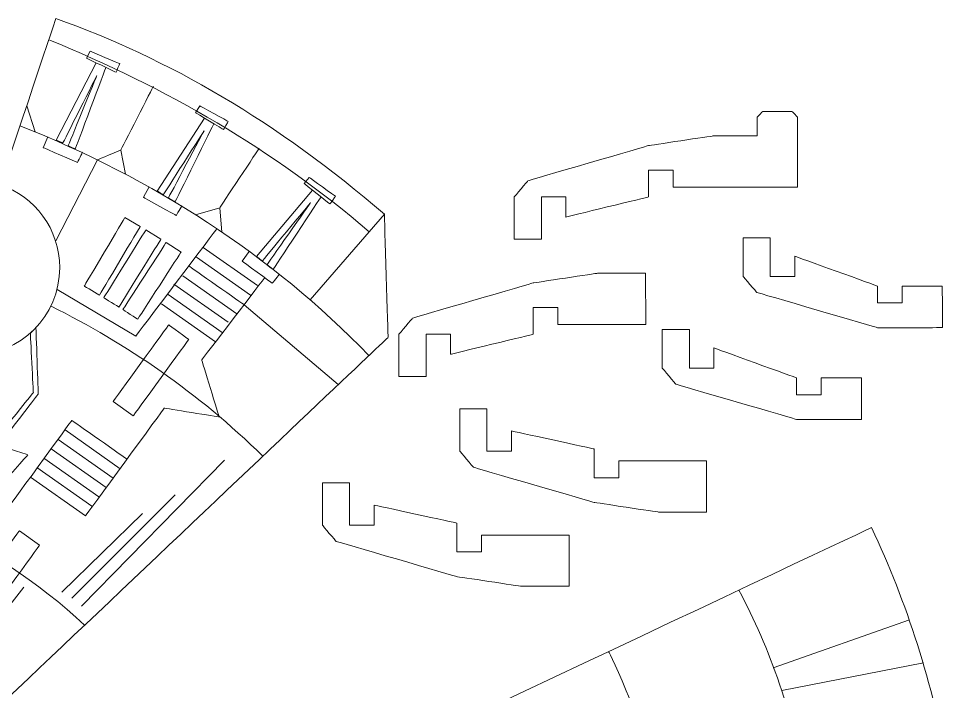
# Model space of a CAD drawing. Header units: centimetres. Extents: x -38.8 to 38.7, y -43.9 to 43.9.
# Drawn here: x -14.46 to -1.97, y -20.94 to -11.9 of the extents above; entities that cross this region are included whole.
import ezdxf

# ---------------------------------------------------------------- set-up
doc = ezdxf.new("R2010")
doc.units = ezdxf.units.CM
doc.header["$MEASUREMENT"] = 0
doc.layers.add('Layer 1', color=7, linetype='Continuous')

msp = doc.modelspace()

# ---------------------------------------------------------------- linework, layer by layer
at = {"layer": 'Layer 1', "color": 250, "lineweight": 20}
for points, knots in [([(-17.33344, -21.96625), (-16.97032, -22.13636), (-16.641, -22.3728), (-16.34806, -22.68072), (-16.34806, -22.68072), (-16.34806, -22.68072), (-9.49938, -16.18408), (-9.49938, -16.18408), (-9.49938, -16.18408), (-9.49938, -16.18408), (-9.55019, -14.53035), (-9.55019, -14.53035), (-9.55019, -14.53035), (-10.98249, -13.2927), (-12.45533, -12.43561), (-13.96262, -11.90206), (-13.96262, -11.90206), (-13.96262, -11.90206), (-14.71057, -14.13521), (-14.71057, -14.13521), (-14.71057, -14.13521), (-14.24563, -14.29168), (-13.91076, -14.73114), (-13.91076, -15.24882), (-13.91076, -15.24882), (-13.91076, -15.8976), (-14.43671, -16.42355), (-15.08549, -16.42355), (-15.08549, -16.42355), (-15.2153, -16.42355), (-15.34017, -16.40244), (-15.45692, -16.36356), (-15.45692, -16.36356), (-15.45692, -16.36356), (-15.75532, -17.25449), (-15.75532, -17.25449), (-15.75532, -17.25449), (-15.29213, -17.41194), (-14.95887, -17.85054), (-14.95887, -18.36697), (-14.95887, -18.36697), (-14.95887, -19.01575), (-15.48482, -19.5417), (-16.1336, -19.5417), (-16.1336, -19.5417), (-16.26216, -19.5417), (-16.38588, -19.52098), (-16.50166, -19.48281), (-16.50166, -19.48281), (-16.50166, -19.48281), (-17.33344, -21.96625), (-17.33344, -21.96625)], [0, 0, 0, 0, 0.07142857, 0.07142857, 0.07142857, 0.07142858, 0.14285714, 0.14285714, 0.14285714, 0.14285715, 0.21428571, 0.21428571, 0.21428571, 0.21428572, 0.28571429, 0.28571429, 0.28571429, 0.2857143, 0.35714286, 0.35714286, 0.35714286, 0.35714287, 0.42857143, 0.42857143, 0.42857143, 0.42857144, 0.5, 0.5, 0.5, 0.50000001, 0.57142857, 0.57142857, 0.57142857, 0.57142858, 0.64285714, 0.64285714, 0.64285714, 0.64285715, 0.71428571, 0.71428571, 0.71428571, 0.71428572, 0.78571429, 0.78571429, 0.78571429, 0.7857143, 0.85714286, 0.85714286, 0.85714286, 0.85714287, 1, 1, 1, 1]), ([(-4.54156, -13.47836), (-4.54156, -13.47836), (-4.54156, -13.22436), (-4.54156, -13.22436), (-4.54156, -13.22436), (-4.54156, -13.22436), (-4.46536, -13.14816), (-4.46536, -13.14816), (-4.46536, -13.14816), (-4.46536, -13.14816), (-4.07593, -13.14816), (-4.07593, -13.14816), (-4.07593, -13.14816), (-4.07593, -13.14816), (-3.99973, -13.22436), (-3.99973, -13.22436), (-3.99973, -13.22436), (-3.99973, -13.22436), (-3.99973, -14.16561), (-3.99973, -14.16561), (-3.99973, -14.16561), (-3.99973, -14.16561), (-5.66983, -14.16561), (-5.66983, -14.16561), (-5.66983, -14.16561), (-5.66983, -14.16561), (-5.66983, -13.93993), (-5.66983, -13.93993), (-5.66983, -13.93993), (-5.66983, -13.93993), (-6.00002, -13.93993), (-6.00002, -13.93993), (-6.00002, -13.93993), (-6.00002, -13.93993), (-6.00002, -14.2974), (-6.00002, -14.2974), (-6.00002, -14.2974), (-6.00002, -14.2974), (-7.10998, -14.56768), (-7.10998, -14.56768), (-7.10998, -14.56768), (-7.10998, -14.56768), (-7.10998, -14.2974), (-7.10998, -14.2974), (-7.10998, -14.2974), (-7.10998, -14.2974), (-7.44018, -14.2974), (-7.44018, -14.2974), (-7.44018, -14.2974), (-7.44018, -14.2974), (-7.44018, -14.86612), (-7.44018, -14.86612), (-7.44018, -14.86612), (-7.44018, -14.86612), (-7.80455, -14.86612), (-7.80455, -14.86612), (-7.80455, -14.86612), (-7.80455, -14.86612), (-7.80455, -14.2974), (-7.80455, -14.2974), (-7.80455, -14.2974), (-7.80455, -14.2974), (-7.6212, -14.08117), (-7.6212, -14.08117), (-7.6212, -14.08117), (-7.6212, -14.08117), (-6.00002, -13.60826), (-6.00002, -13.60826), (-6.00002, -13.60826), (-6.00002, -13.60826), (-5.13638, -13.47836), (-5.13638, -13.47836), (-5.13638, -13.47836), (-5.13638, -13.47836), (-4.54156, -13.47836), (-4.54156, -13.47836)], [0, 0, 0, 0, 0.05, 0.05, 0.05, 0.05000001, 0.1, 0.1, 0.1, 0.10000001, 0.15, 0.15, 0.15, 0.15000001, 0.2, 0.2, 0.2, 0.20000001, 0.25, 0.25, 0.25, 0.25000001, 0.3, 0.3, 0.3, 0.30000001, 0.35, 0.35, 0.35, 0.35000001, 0.4, 0.4, 0.4, 0.40000001, 0.45, 0.45, 0.45, 0.45000001, 0.5, 0.5, 0.5, 0.50000001, 0.55, 0.55, 0.55, 0.55000001, 0.6, 0.6, 0.6, 0.60000001, 0.65, 0.65, 0.65, 0.65000001, 0.7, 0.7, 0.7, 0.70000001, 0.75, 0.75, 0.75, 0.75000001, 0.8, 0.8, 0.8, 0.80000001, 0.85, 0.85, 0.85, 0.85000001, 0.9, 0.9, 0.9, 0.90000001, 1, 1, 1, 1]), ([(-2.05502, -15.49715), (-2.05502, -15.49715), (-2.59512, -15.49715), (-2.59512, -15.49715), (-2.59512, -15.49715), (-2.59512, -15.49715), (-2.59512, -15.72283), (-2.59512, -15.72283), (-2.59512, -15.72283), (-2.59512, -15.72283), (-2.92531, -15.72283), (-2.92531, -15.72283), (-2.92531, -15.72283), (-2.92531, -15.72283), (-2.92531, -15.49536), (-2.92531, -15.49536), (-2.92531, -15.49536), (-2.92531, -15.49536), (-4.03527, -15.09508), (-4.03527, -15.09508), (-4.03527, -15.09508), (-4.03527, -15.09508), (-4.03527, -15.36536), (-4.03527, -15.36536), (-4.03527, -15.36536), (-4.03527, -15.36536), (-4.36547, -15.36536), (-4.36547, -15.36536), (-4.36547, -15.36536), (-4.36547, -15.36536), (-4.36547, -14.84664), (-4.36547, -14.84664), (-4.36547, -14.84664), (-4.36547, -14.84664), (-4.72984, -14.84664), (-4.72984, -14.84664), (-4.72984, -14.84664), (-4.72984, -14.84664), (-4.72984, -15.36536), (-4.72984, -15.36536), (-4.72984, -15.36536), (-4.72984, -15.36536), (-4.54649, -15.58159), (-4.54649, -15.58159), (-4.54649, -15.58159), (-4.54649, -15.58159), (-2.92531, -16.0545), (-2.92531, -16.0545), (-2.92531, -16.0545), (-2.92531, -16.0545), (-2.05167, -16.0544), (-2.05167, -16.0544), (-2.05167, -16.0544), (-2.05167, -16.0544), (-2.05502, -15.49715), (-2.05502, -15.49715)], [0, 0, 0, 0, 0.06666667, 0.06666667, 0.06666667, 0.06666668, 0.13333333, 0.13333333, 0.13333333, 0.13333334, 0.2, 0.2, 0.2, 0.20000001, 0.26666667, 0.26666667, 0.26666667, 0.26666668, 0.33333333, 0.33333333, 0.33333333, 0.33333334, 0.4, 0.4, 0.4, 0.40000001, 0.46666667, 0.46666667, 0.46666667, 0.46666668, 0.53333333, 0.53333333, 0.53333333, 0.53333334, 0.6, 0.6, 0.6, 0.60000001, 0.66666667, 0.66666667, 0.66666667, 0.66666668, 0.73333333, 0.73333333, 0.73333333, 0.73333334, 0.8, 0.8, 0.8, 0.80000001, 0.86666667, 0.86666667, 0.86666667, 0.86666668, 1, 1, 1, 1]), ([(-6.04102, -15.32308), (-6.04102, -15.32308), (-6.03919, -16.01033), (-6.03919, -16.01033), (-6.03919, -16.01033), (-6.03919, -16.01033), (-7.21929, -16.01033), (-7.21929, -16.01033), (-7.21929, -16.01033), (-7.21929, -16.01033), (-7.21929, -15.78465), (-7.21929, -15.78465), (-7.21929, -15.78465), (-7.21929, -15.78465), (-7.54948, -15.78465), (-7.54948, -15.78465), (-7.54948, -15.78465), (-7.54948, -15.78465), (-7.54948, -16.14212), (-7.54948, -16.14212), (-7.54948, -16.14212), (-7.54948, -16.14212), (-8.65944, -16.4124), (-8.65944, -16.4124), (-8.65944, -16.4124), (-8.65944, -16.4124), (-8.65944, -16.14212), (-8.65944, -16.14212), (-8.65944, -16.14212), (-8.65944, -16.14212), (-8.98964, -16.14212), (-8.98964, -16.14212), (-8.98964, -16.14212), (-8.98964, -16.14212), (-8.98964, -16.71084), (-8.98964, -16.71084), (-8.98964, -16.71084), (-8.98964, -16.71084), (-9.35401, -16.71084), (-9.35401, -16.71084), (-9.35401, -16.71084), (-9.35401, -16.71084), (-9.35401, -16.14212), (-9.35401, -16.14212), (-9.35401, -16.14212), (-9.35401, -16.14212), (-9.17066, -15.92589), (-9.17066, -15.92589), (-9.17066, -15.92589), (-9.17066, -15.92589), (-7.54948, -15.45298), (-7.54948, -15.45298), (-7.54948, -15.45298), (-7.54948, -15.45298), (-6.68584, -15.32308), (-6.68584, -15.32308), (-6.68584, -15.32308), (-6.68584, -15.32308), (-6.04102, -15.32308), (-6.04102, -15.32308)], [0, 0, 0, 0, 0.0625, 0.0625, 0.0625, 0.06250001, 0.125, 0.125, 0.125, 0.12500001, 0.1875, 0.1875, 0.1875, 0.18750001, 0.25, 0.25, 0.25, 0.25000001, 0.3125, 0.3125, 0.3125, 0.31250001, 0.375, 0.375, 0.375, 0.37500001, 0.4375, 0.4375, 0.4375, 0.43750001, 0.5, 0.5, 0.5, 0.50000001, 0.5625, 0.5625, 0.5625, 0.56250001, 0.625, 0.625, 0.625, 0.62500001, 0.6875, 0.6875, 0.6875, 0.68750001, 0.75, 0.75, 0.75, 0.75000001, 0.8125, 0.8125, 0.8125, 0.81250001, 0.875, 0.875, 0.875, 0.87500001, 1, 1, 1, 1]), ([(-3.14222, -16.72959), (-3.14222, -16.72959), (-3.68232, -16.72959), (-3.68232, -16.72959), (-3.68232, -16.72959), (-3.68232, -16.72959), (-3.68232, -16.95527), (-3.68232, -16.95527), (-3.68232, -16.95527), (-3.68232, -16.95527), (-4.01251, -16.95527), (-4.01251, -16.95527), (-4.01251, -16.95527), (-4.01251, -16.95527), (-4.01251, -16.7278), (-4.01251, -16.7278), (-4.01251, -16.7278), (-4.01251, -16.7278), (-5.12247, -16.32752), (-5.12247, -16.32752), (-5.12247, -16.32752), (-5.12247, -16.32752), (-5.12247, -16.5978), (-5.12247, -16.5978), (-5.12247, -16.5978), (-5.12247, -16.5978), (-5.45267, -16.5978), (-5.45267, -16.5978), (-5.45267, -16.5978), (-5.45267, -16.5978), (-5.45267, -16.07908), (-5.45267, -16.07908), (-5.45267, -16.07908), (-5.45267, -16.07908), (-5.81704, -16.07908), (-5.81704, -16.07908), (-5.81704, -16.07908), (-5.81704, -16.07908), (-5.81704, -16.5978), (-5.81704, -16.5978), (-5.81704, -16.5978), (-5.81704, -16.5978), (-5.63369, -16.81403), (-5.63369, -16.81403), (-5.63369, -16.81403), (-5.63369, -16.81403), (-4.01251, -17.28694), (-4.01251, -17.28694), (-4.01251, -17.28694), (-4.01251, -17.28694), (-3.13887, -17.28684), (-3.13887, -17.28684), (-3.13887, -17.28684), (-3.13887, -17.28684), (-3.14222, -16.72959), (-3.14222, -16.72959)], [0, 0, 0, 0, 0.06666667, 0.06666667, 0.06666667, 0.06666668, 0.13333333, 0.13333333, 0.13333333, 0.13333334, 0.2, 0.2, 0.2, 0.20000001, 0.26666667, 0.26666667, 0.26666667, 0.26666668, 0.33333333, 0.33333333, 0.33333333, 0.33333334, 0.4, 0.4, 0.4, 0.40000001, 0.46666667, 0.46666667, 0.46666667, 0.46666668, 0.53333333, 0.53333333, 0.53333333, 0.53333334, 0.6, 0.6, 0.6, 0.60000001, 0.66666667, 0.66666667, 0.66666667, 0.66666668, 0.73333333, 0.73333333, 0.73333333, 0.73333334, 0.8, 0.8, 0.8, 0.80000001, 0.86666667, 0.86666667, 0.86666667, 0.86666668, 1, 1, 1, 1]), ([(-5.22372, -18.5319), (-5.22372, -18.5319), (-5.22189, -17.84465), (-5.22189, -17.84465), (-5.22189, -17.84465), (-5.22189, -17.84465), (-6.40199, -17.84465), (-6.40199, -17.84465), (-6.40199, -17.84465), (-6.40199, -17.84465), (-6.40199, -18.07033), (-6.40199, -18.07033), (-6.40199, -18.07033), (-6.40199, -18.07033), (-6.73218, -18.07033), (-6.73218, -18.07033), (-6.73218, -18.07033), (-6.73218, -18.07033), (-6.73218, -17.68286), (-6.73218, -17.68286), (-6.73218, -17.68286), (-6.73218, -17.68286), (-7.84214, -17.44258), (-7.84214, -17.44258), (-7.84214, -17.44258), (-7.84214, -17.44258), (-7.84214, -17.71286), (-7.84214, -17.71286), (-7.84214, -17.71286), (-7.84214, -17.71286), (-8.17234, -17.71286), (-8.17234, -17.71286), (-8.17234, -17.71286), (-8.17234, -17.71286), (-8.17234, -17.14414), (-8.17234, -17.14414), (-8.17234, -17.14414), (-8.17234, -17.14414), (-8.53671, -17.14414), (-8.53671, -17.14414), (-8.53671, -17.14414), (-8.53671, -17.14414), (-8.53671, -17.71286), (-8.53671, -17.71286), (-8.53671, -17.71286), (-8.53671, -17.71286), (-8.35336, -17.92909), (-8.35336, -17.92909), (-8.35336, -17.92909), (-8.35336, -17.92909), (-6.73218, -18.402), (-6.73218, -18.402), (-6.73218, -18.402), (-6.73218, -18.402), (-5.86854, -18.5319), (-5.86854, -18.5319), (-5.86854, -18.5319), (-5.86854, -18.5319), (-5.22372, -18.5319), (-5.22372, -18.5319)], [0, 0, 0, 0, 0.0625, 0.0625, 0.0625, 0.06250001, 0.125, 0.125, 0.125, 0.12500001, 0.1875, 0.1875, 0.1875, 0.18750001, 0.25, 0.25, 0.25, 0.25000001, 0.3125, 0.3125, 0.3125, 0.31250001, 0.375, 0.375, 0.375, 0.37500001, 0.4375, 0.4375, 0.4375, 0.43750001, 0.5, 0.5, 0.5, 0.50000001, 0.5625, 0.5625, 0.5625, 0.56250001, 0.625, 0.625, 0.625, 0.62500001, 0.6875, 0.6875, 0.6875, 0.68750001, 0.75, 0.75, 0.75, 0.75000001, 0.8125, 0.8125, 0.8125, 0.81250001, 0.875, 0.875, 0.875, 0.87500001, 1, 1, 1, 1]), ([(-7.06798, -19.52853), (-7.06798, -19.52853), (-7.06615, -18.84128), (-7.06615, -18.84128), (-7.06615, -18.84128), (-7.06615, -18.84128), (-8.24625, -18.84128), (-8.24625, -18.84128), (-8.24625, -18.84128), (-8.24625, -18.84128), (-8.24625, -19.06696), (-8.24625, -19.06696), (-8.24625, -19.06696), (-8.24625, -19.06696), (-8.57644, -19.06696), (-8.57644, -19.06696), (-8.57644, -19.06696), (-8.57644, -19.06696), (-8.57644, -18.67949), (-8.57644, -18.67949), (-8.57644, -18.67949), (-8.57644, -18.67949), (-9.6864, -18.43921), (-9.6864, -18.43921), (-9.6864, -18.43921), (-9.6864, -18.43921), (-9.6864, -18.70949), (-9.6864, -18.70949), (-9.6864, -18.70949), (-9.6864, -18.70949), (-10.0166, -18.70949), (-10.0166, -18.70949), (-10.0166, -18.70949), (-10.0166, -18.70949), (-10.0166, -18.14077), (-10.0166, -18.14077), (-10.0166, -18.14077), (-10.0166, -18.14077), (-10.38097, -18.14077), (-10.38097, -18.14077), (-10.38097, -18.14077), (-10.38097, -18.14077), (-10.38097, -18.70949), (-10.38097, -18.70949), (-10.38097, -18.70949), (-10.38097, -18.70949), (-10.19762, -18.92572), (-10.19762, -18.92572), (-10.19762, -18.92572), (-10.19762, -18.92572), (-8.57644, -19.39863), (-8.57644, -19.39863), (-8.57644, -19.39863), (-8.57644, -19.39863), (-7.7128, -19.52853), (-7.7128, -19.52853), (-7.7128, -19.52853), (-7.7128, -19.52853), (-7.06798, -19.52853), (-7.06798, -19.52853)], [0, 0, 0, 0, 0.0625, 0.0625, 0.0625, 0.06250001, 0.125, 0.125, 0.125, 0.12500001, 0.1875, 0.1875, 0.1875, 0.18750001, 0.25, 0.25, 0.25, 0.25000001, 0.3125, 0.3125, 0.3125, 0.31250001, 0.375, 0.375, 0.375, 0.37500001, 0.4375, 0.4375, 0.4375, 0.43750001, 0.5, 0.5, 0.5, 0.50000001, 0.5625, 0.5625, 0.5625, 0.56250001, 0.625, 0.625, 0.625, 0.62500001, 0.6875, 0.6875, 0.6875, 0.68750001, 0.75, 0.75, 0.75, 0.75000001, 0.8125, 0.8125, 0.8125, 0.81250001, 0.875, 0.875, 0.875, 0.87500001, 1, 1, 1, 1]), ([(-11.26048, -23.6201), (-11.3143, -23.34049), (-11.40262, -23.05497), (-11.53282, -22.76228), (-11.53282, -22.76228), (-11.53282, -22.76228), (-3.00622, -18.74057), (-3.00622, -18.74057), (-3.00622, -18.74057), (-2.52487, -19.75204), (-2.18738, -20.83688), (-1.97282, -21.98447), (-1.97282, -21.98447), (-1.97282, -21.98447), (-11.26048, -23.6201), (-11.26048, -23.6201)], [0, 0, 0, 0, 0.2, 0.2, 0.2, 0.20000001, 0.4, 0.4, 0.4, 0.40000001, 0.6, 0.6, 0.6, 0.60000001, 1, 1, 1, 1])]:
    msp.add_open_spline(points, degree=3, knots=knots, dxfattribs=at)
at = {"layer": 'Layer 1', "color": 114, "lineweight": 20}
for points in [[(-9.75329, -14.76555), (-11.03697, -13.66667), (-12.48506, -12.82782), (-14.05778, -12.18617)], [(-14.35489, -13.07325), (-14.35489, -13.07325), (-14.23932, -13.42357), (-14.23932, -13.42357)], [(-14.44483, -13.34176), (-12.65179, -14.05374), (-11.07783, -15.067), (-9.75691, -16.42837)], [(-13.09046, -13.66761), (-13.09046, -13.66761), (-13.02675, -13.99032), (-13.02675, -13.99032)], [(-11.76182, -14.44275), (-11.76182, -14.44275), (-11.73487, -14.77059), (-11.73487, -14.77059)], [(-9.55019, -14.53036), (-9.55019, -14.53036), (-10.54524, -15.68261), (-10.54524, -15.68261)], [(-11.25591, -15.4869), (-11.25591, -15.4869), (-11.9826, -14.97604), (-11.9826, -14.97604)], [(-11.3463, -15.61596), (-11.3463, -15.61596), (-12.07299, -15.1051), (-12.07299, -15.1051)], [(-11.53194, -15.87059), (-11.53194, -15.87059), (-12.25863, -15.35973), (-12.25863, -15.35973)], [(-11.65017, -15.98011), (-11.65017, -15.98011), (-12.37686, -15.46925), (-12.37686, -15.46925)], [(-11.72669, -16.11887), (-11.72669, -16.11887), (-12.45338, -15.60801), (-12.45338, -15.60801)], [(-11.81901, -16.24656), (-11.81901, -16.24656), (-12.5457, -15.7357), (-12.5457, -15.7357)], [(-14.02823, -15.76449), (-13.01015, -16.27393), (-12.05297, -16.92578), (-11.18261, -17.78079)], [(-13.83887, -17.42893), (-13.83887, -17.42893), (-13.09939, -17.94879), (-13.09939, -17.94879)], [(-13.93058, -17.55704), (-13.93058, -17.55704), (-13.1911, -18.0769), (-13.1911, -18.0769)], [(-14.02451, -17.68356), (-14.02451, -17.68356), (-13.28503, -18.20342), (-13.28503, -18.20342)], [(-14.12335, -17.80671), (-14.12335, -17.80671), (-13.38387, -18.32657), (-13.38387, -18.32657)], [(-13.61727, -19.79404), (-13.61727, -19.79404), (-11.69904, -17.83612), (-11.69904, -17.83612)], [(-14.21926, -17.93184), (-14.21926, -17.93184), (-13.47978, -18.4517), (-13.47978, -18.4517)], [(-13.74956, -19.6882), (-13.74956, -19.6882), (-12.3605, -18.29914), (-12.3605, -18.29914)], [(-13.88186, -19.60883), (-13.88186, -19.60883), (-12.79706, -18.55049), (-12.79706, -18.55049)], [(-15.09878, -18.93264), (-15.09878, -18.93264), (-14.17005, -19.47462), (-13.57794, -20.053)], [(-14.91369, -20.20419), (-14.91369, -20.20419), (-14.39114, -19.54273), (-14.39114, -19.54273)], [(-4.78632, -19.58153), (-4.37274, -20.35969), (-4.05528, -21.26344), (-3.8511, -22.31525)], [(-4.32754, -20.62248), (-4.32754, -20.62248), (-2.49406, -19.98137), (-2.49406, -19.98137)], [(-6.53789, -20.40633), (-6.53789, -20.40633), (-5.99678, -21.45848), (-5.78663, -22.62721)], [(-4.21143, -20.93053), (-4.21143, -20.93053), (-2.30786, -20.55783), (-2.30786, -20.55783)]]:
    msp.add_open_spline(points, degree=3, dxfattribs=at)
for points, knots in [([(-13.50401, -12.33849), (-13.50401, -12.33849), (-13.54996, -12.43485), (-13.54996, -12.43485), (-13.54996, -12.43485), (-13.54996, -12.43485), (-13.15365, -12.62388), (-13.15365, -12.62388), (-13.15365, -12.62388), (-13.15365, -12.62388), (-13.10302, -12.50733), (-13.10302, -12.50733), (-13.10302, -12.50733), (-13.10302, -12.50733), (-13.50401, -12.33849), (-13.50401, -12.33849)], [0, 0, 0, 0, 0.2, 0.2, 0.2, 0.20000001, 0.4, 0.4, 0.4, 0.40000001, 0.6, 0.6, 0.6, 0.60000001, 1, 1, 1, 1]), ([(-13.42298, -12.49542), (-13.42298, -12.49542), (-13.95776, -13.53425), (-13.95776, -13.53425), (-13.95776, -13.53425), (-13.95776, -13.53425), (-13.86845, -13.57419), (-13.86845, -13.57419), (-13.86845, -13.57419), (-13.86845, -13.57419), (-13.41128, -12.66453), (-13.41128, -12.66453), (-13.41128, -12.66453), (-13.41128, -12.66453), (-13.79714, -13.61004), (-13.79714, -13.61004), (-13.79714, -13.61004), (-13.79714, -13.61004), (-13.70222, -13.65416), (-13.70222, -13.65416), (-13.70222, -13.65416), (-13.70222, -13.65416), (-13.29136, -12.55819), (-13.29136, -12.55819)], [0, 0, 0, 0, 0.14285714, 0.14285714, 0.14285714, 0.14285715, 0.28571429, 0.28571429, 0.28571429, 0.2857143, 0.42857143, 0.42857143, 0.42857143, 0.42857144, 0.57142857, 0.57142857, 0.57142857, 0.57142858, 0.71428571, 0.71428571, 0.71428571, 0.71428572, 1, 1, 1, 1]), ([(-13.96551, -14.88934), (-13.96551, -14.88934), (-13.40264, -13.7985), (-13.40264, -13.7985), (-13.40264, -13.7985), (-13.40264, -13.7985), (-13.09046, -13.66761), (-13.09046, -13.66761), (-13.09046, -13.66761), (-13.09046, -13.66761), (-12.6534, -12.81264), (-12.6534, -12.81264)], [0, 0, 0, 0, 0.25, 0.25, 0.25, 0.25000001, 0.5, 0.5, 0.5, 0.50000001, 1, 1, 1, 1]), ([(-12.03084, -13.07475), (-12.03084, -13.07475), (-12.08624, -13.16601), (-12.08624, -13.16601), (-12.08624, -13.16601), (-12.08624, -13.16601), (-11.71093, -13.3939), (-11.71093, -13.3939), (-11.71093, -13.3939), (-11.71093, -13.3939), (-11.64884, -13.28303), (-11.64884, -13.28303), (-11.64884, -13.28303), (-11.64884, -13.28303), (-12.03084, -13.07475), (-12.03084, -13.07475)], [0, 0, 0, 0, 0.2, 0.2, 0.2, 0.20000001, 0.4, 0.4, 0.4, 0.40000001, 0.6, 0.6, 0.6, 0.60000001, 1, 1, 1, 1]), ([(-11.96599, -13.23903), (-11.96599, -13.23903), (-12.60242, -14.21889), (-12.60242, -14.21889), (-12.60242, -14.21889), (-12.60242, -14.21889), (-12.51758, -14.26759), (-12.51758, -14.26759), (-12.51758, -14.26759), (-12.51758, -14.26759), (-11.97134, -13.40846), (-11.97134, -13.40846), (-11.97134, -13.40846), (-11.97134, -13.40846), (-12.45023, -14.31043), (-12.45023, -14.31043), (-12.45023, -14.31043), (-12.45023, -14.31043), (-12.36023, -14.36386), (-12.36023, -14.36386), (-12.36023, -14.36386), (-12.36023, -14.36386), (-11.84134, -13.31471), (-11.84134, -13.31471)], [0, 0, 0, 0, 0.14285714, 0.14285714, 0.14285714, 0.14285715, 0.28571429, 0.28571429, 0.28571429, 0.2857143, 0.42857143, 0.42857143, 0.42857143, 0.42857144, 0.57142857, 0.57142857, 0.57142857, 0.57142858, 0.71428571, 0.71428571, 0.71428571, 0.71428572, 1, 1, 1, 1]), ([(-14.06874, -13.48876), (-14.06874, -13.48876), (-14.13267, -13.63632), (-14.13267, -13.63632), (-14.13267, -13.63632), (-14.13267, -13.63632), (-13.67141, -13.83447), (-13.67141, -13.83447), (-13.67141, -13.83447), (-13.67141, -13.83447), (-13.60535, -13.69669), (-13.60535, -13.69669)], [0, 0, 0, 0, 0.25, 0.25, 0.25, 0.25000001, 0.5, 0.5, 0.5, 0.50000001, 1, 1, 1, 1]), ([(-12.08676, -14.53765), (-12.08676, -14.53765), (-11.76182, -14.44275), (-11.76182, -14.44275), (-11.76182, -14.44275), (-11.76182, -14.44275), (-11.23198, -13.64377), (-11.23198, -13.64377)], [0, 0, 0, 0, 0.33333333, 0.33333333, 0.33333333, 0.33333334, 1, 1, 1, 1]), ([(-10.5592, -14.03582), (-10.5592, -14.03582), (-10.62548, -14.11951), (-10.62548, -14.11951), (-10.62548, -14.11951), (-10.62548, -14.11951), (-10.28131, -14.39216), (-10.28131, -14.39216), (-10.28131, -14.39216), (-10.28131, -14.39216), (-10.20596, -14.28984), (-10.20596, -14.28984), (-10.20596, -14.28984), (-10.20596, -14.28984), (-10.5592, -14.03582), (-10.5592, -14.03582)], [0, 0, 0, 0, 0.2, 0.2, 0.2, 0.20000001, 0.4, 0.4, 0.4, 0.40000001, 0.6, 0.6, 0.6, 0.60000001, 1, 1, 1, 1]), ([(-12.70827, -14.16247), (-12.70827, -14.16247), (-12.78671, -14.30287), (-12.78671, -14.30287), (-12.78671, -14.30287), (-12.78671, -14.30287), (-12.34769, -14.54636), (-12.34769, -14.54636), (-12.34769, -14.54636), (-12.34769, -14.54636), (-12.26811, -14.41591), (-12.26811, -14.41591)], [0, 0, 0, 0, 0.25, 0.25, 0.25, 0.25000001, 0.5, 0.5, 0.5, 0.50000001, 1, 1, 1, 1]), ([(-10.51521, -14.20687), (-10.51521, -14.20687), (-11.26819, -15.10028), (-11.26819, -15.10028), (-11.26819, -15.10028), (-11.26819, -15.10028), (-11.19004, -15.15913), (-11.19004, -15.15913), (-11.19004, -15.15913), (-11.19004, -15.15913), (-10.54152, -14.37433), (-10.54152, -14.37433), (-10.54152, -14.37433), (-10.54152, -14.37433), (-11.12852, -15.20998), (-11.12852, -15.20998), (-11.12852, -15.20998), (-11.12852, -15.20998), (-11.04583, -15.27416), (-11.04583, -15.27416), (-11.04583, -15.27416), (-11.04583, -15.27416), (-10.4009, -14.29742), (-10.4009, -14.29742)], [0, 0, 0, 0, 0.14285714, 0.14285714, 0.14285714, 0.14285715, 0.28571429, 0.28571429, 0.28571429, 0.2857143, 0.42857143, 0.42857143, 0.42857143, 0.42857144, 0.57142857, 0.57142857, 0.57142857, 0.57142858, 0.71428571, 0.71428571, 0.71428571, 0.71428572, 1, 1, 1, 1]), ([(-13.03459, -14.57476), (-13.03459, -14.57476), (-12.82984, -14.69635), (-12.82984, -14.69635), (-12.82984, -14.69635), (-12.82984, -14.69635), (-13.37697, -15.6177), (-13.37697, -15.6177), (-13.37697, -15.6177), (-13.37697, -15.6177), (-13.58172, -15.49612), (-13.58172, -15.49612), (-13.58172, -15.49612), (-13.58172, -15.49612), (-13.03459, -14.57476), (-13.03459, -14.57476)], [0, 0, 0, 0, 0.2, 0.2, 0.2, 0.20000001, 0.4, 0.4, 0.4, 0.40000001, 0.6, 0.6, 0.6, 0.60000001, 1, 1, 1, 1]), ([(-13.94568, -15.53988), (-13.94568, -15.53988), (-12.8898, -16.16918), (-12.8898, -16.16918), (-12.8898, -16.16918), (-12.8898, -16.16918), (-11.80104, -14.72767), (-11.80104, -14.72767)], [0, 0, 0, 0, 0.33333333, 0.33333333, 0.33333333, 0.33333334, 1, 1, 1, 1]), ([(-12.75452, -14.74124), (-12.75452, -14.74124), (-12.55206, -14.86661), (-12.55206, -14.86661), (-12.55206, -14.86661), (-12.55206, -14.86661), (-13.11618, -15.77766), (-13.11618, -15.77766), (-13.11618, -15.77766), (-13.11618, -15.77766), (-13.31864, -15.6523), (-13.31864, -15.6523), (-13.31864, -15.6523), (-13.31864, -15.6523), (-12.75452, -14.74124), (-12.75452, -14.74124)], [0, 0, 0, 0, 0.2, 0.2, 0.2, 0.20000001, 0.4, 0.4, 0.4, 0.40000001, 0.6, 0.6, 0.6, 0.60000001, 1, 1, 1, 1]), ([(-12.4818, -14.91123), (-12.4818, -14.91123), (-12.28179, -15.04046), (-12.28179, -15.04046), (-12.28179, -15.04046), (-12.28179, -15.04046), (-12.86332, -15.9405), (-12.86332, -15.9405), (-12.86332, -15.9405), (-12.86332, -15.9405), (-13.06333, -15.81127), (-13.06333, -15.81127), (-13.06333, -15.81127), (-13.06333, -15.81127), (-12.4818, -14.91123), (-12.4818, -14.91123)], [0, 0, 0, 0, 0.2, 0.2, 0.2, 0.20000001, 0.4, 0.4, 0.4, 0.40000001, 0.6, 0.6, 0.6, 0.60000001, 1, 1, 1, 1]), ([(-11.36623, -15.03118), (-11.36623, -15.03118), (-11.46146, -15.16077), (-11.46146, -15.16077), (-11.46146, -15.16077), (-11.46146, -15.16077), (-11.05601, -15.4568), (-11.05601, -15.4568), (-11.05601, -15.4568), (-11.05601, -15.4568), (-10.96088, -15.33722), (-10.96088, -15.33722)], [0, 0, 0, 0, 0.25, 0.25, 0.25, 0.25000001, 0.5, 0.5, 0.5, 0.50000001, 1, 1, 1, 1]), ([(-10.16937, -16.81964), (-10.16937, -16.81964), (-11.43477, -15.74635), (-11.43477, -15.74635), (-11.43477, -15.74635), (-11.43477, -15.74635), (-12.1711, -15.22871), (-12.1711, -15.22871)], [0, 0, 0, 0, 0.33333333, 0.33333333, 0.33333333, 0.33333334, 1, 1, 1, 1]), ([(-14.30518, -18.06403), (-14.30518, -18.06403), (-13.56569, -18.58389), (-13.56569, -18.58389), (-13.56569, -18.58389), (-13.56569, -18.58389), (-12.50615, -17.13491), (-12.50615, -17.13491), (-12.50615, -17.13491), (-12.50615, -17.13491), (-11.77004, -17.25427), (-11.77004, -17.25427), (-11.77004, -17.25427), (-11.77004, -17.25427), (-12.00344, -16.48668), (-12.00344, -16.48668), (-12.00344, -16.48668), (-12.00344, -16.48668), (-11.15617, -15.38367), (-11.15617, -15.38367)], [0, 0, 0, 0, 0.16666667, 0.16666667, 0.16666667, 0.16666668, 0.33333333, 0.33333333, 0.33333333, 0.33333334, 0.5, 0.5, 0.5, 0.50000001, 0.66666667, 0.66666667, 0.66666667, 0.66666668, 1, 1, 1, 1]), ([(-15.60612, -16.80902), (-15.60612, -16.80902), (-14.60618, -17.34992), (-14.60618, -17.34992), (-14.60618, -17.34992), (-14.60618, -17.34992), (-14.26553, -16.92659), (-14.26553, -16.92659), (-14.26553, -16.92659), (-14.26553, -16.92659), (-14.30563, -16.12894), (-14.30563, -16.12894), (-14.30563, -16.12894), (-14.30563, -16.12894), (-14.23053, -16.05636), (-14.23053, -16.05636), (-14.23053, -16.05636), (-14.23053, -16.05636), (-14.19939, -16.94644), (-14.19939, -16.94644), (-14.19939, -16.94644), (-14.19939, -16.94644), (-14.59626, -17.46238), (-14.59626, -17.46238), (-14.59626, -17.46238), (-14.59626, -17.46238), (-15.64173, -16.91537), (-15.64173, -16.91537)], [0, 0, 0, 0, 0.125, 0.125, 0.125, 0.12500001, 0.25, 0.25, 0.25, 0.25000001, 0.375, 0.375, 0.375, 0.37500001, 0.5, 0.5, 0.5, 0.50000001, 0.625, 0.625, 0.625, 0.62500001, 0.75, 0.75, 0.75, 0.75000001, 1, 1, 1, 1]), ([(-14.9533, -18.3914), (-14.9533, -18.3914), (-14.64928, -18.5372), (-14.64928, -18.5372), (-14.64928, -18.5372), (-14.64928, -18.5372), (-13.74848, -17.29987), (-13.74848, -17.29987), (-13.74848, -17.29987), (-13.74848, -17.29987), (-13.009, -17.81973), (-13.009, -17.81973)], [0, 0, 0, 0, 0.25, 0.25, 0.25, 0.25000001, 0.5, 0.5, 0.5, 0.50000001, 1, 1, 1, 1]), ([(-14.8674, -17.59138), (-14.8674, -17.59138), (-14.68219, -18.14701), (-14.68219, -18.14701), (-14.68219, -18.14701), (-14.68219, -18.14701), (-14.33823, -17.76336), (-14.33823, -17.76336), (-14.33823, -17.76336), (-14.33823, -17.76336), (-14.8674, -17.59138), (-14.8674, -17.59138)], [0, 0, 0, 0, 0.25, 0.25, 0.25, 0.25000001, 0.5, 0.5, 0.5, 0.50000001, 1, 1, 1, 1])]:
    msp.add_open_spline(points, degree=3, knots=knots, dxfattribs=at)
at = {"layer": 'Layer 1', "color": 240, "lineweight": 20}
for points in [[(-13.19228, -17.04478), (-13.19228, -17.04478), (-12.92322, -17.23986), (-12.92322, -17.23986), (-12.92322, -17.23986), (-12.92322, -17.23986), (-12.17717, -16.21093), (-12.17717, -16.21093), (-12.17717, -16.21093), (-12.17717, -16.21093), (-12.44622, -16.01585), (-12.44622, -16.01585), (-12.44622, -16.01585), (-12.44622, -16.01585), (-13.19228, -17.04478), (-13.19228, -17.04478)], [(-14.45285, -18.78331), (-14.45285, -18.78331), (-14.18379, -18.9784), (-14.18379, -18.9784), (-14.18379, -18.9784), (-14.18379, -18.9784), (-14.93414, -20.01324), (-14.93414, -20.01324), (-14.93414, -20.01324), (-14.93414, -20.01324), (-15.20319, -19.81815), (-15.20319, -19.81815), (-15.20319, -19.81815), (-15.20319, -19.81815), (-14.45285, -18.78331), (-14.45285, -18.78331)]]:
    msp.add_open_spline(points, degree=3, knots=[0, 0, 0, 0, 0.2, 0.2, 0.2, 0.20000001, 0.4, 0.4, 0.4, 0.40000001, 0.6, 0.6, 0.6, 0.60000001, 1, 1, 1, 1], dxfattribs=at)

doc.saveas('drawing.dxf')
